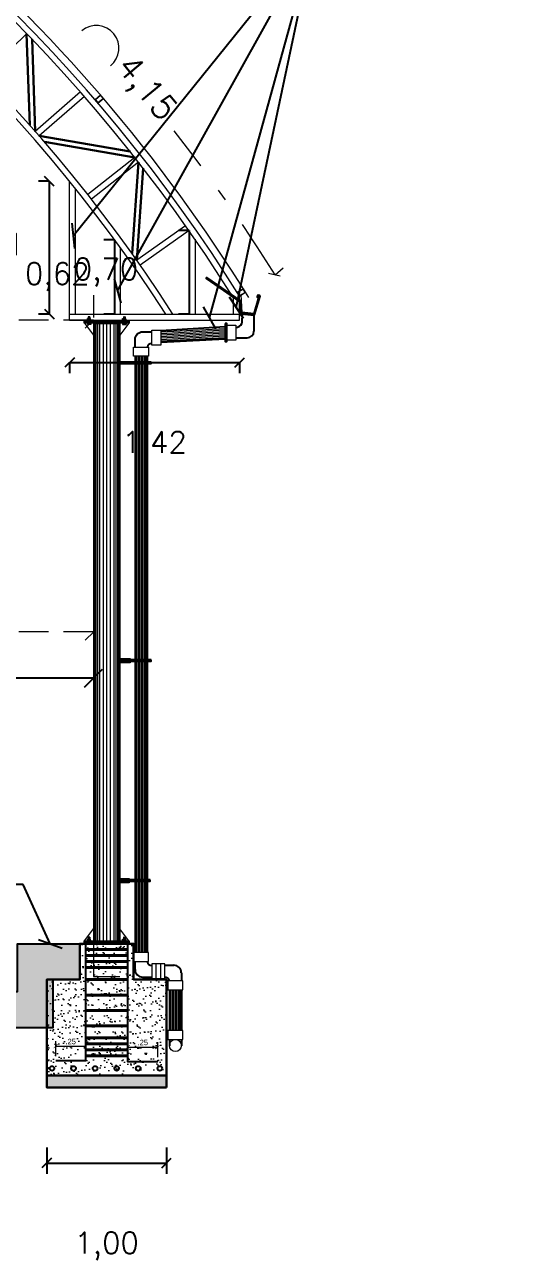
# Model space of a CAD drawing. Header units: metres. Extents: x 772934 to 773467, y 8442002 to 8442594.
# Drawn here: x 773151.75 to 773155.79, y 8442245.08 to 8442255.39 of the extents above; entities that cross this region are included whole.
import ezdxf

# ---------------------------------------------------------------- set-up
doc = ezdxf.new("R2010")
doc.units = ezdxf.units.M
doc.header["$PDMODE"] = 66
for name, pattern in [('ACAD_ISO02W100', [15, 12, -3]), ('DASHDOT', [1, 0.5, -0.25, 0, -0.25]), ('DASHED2', [0.375, 0.25, -0.125])]:
    doc.linetypes.add(name, pattern=pattern)
for name, color, linetype, lineweight in [('0.15', 56, 'Continuous', 15), ('ACHURADOS-01', 8, 'Continuous', 5), ('canaleta rejilla pluvial', 1, 'Continuous', 5), ('COTA-01', 255, 'Continuous', 5), ('COTAS-01', 1, 'Continuous', 9), ('ELEMENTOS', 2, 'Continuous', 5), ('MURO...', 112, 'Continuous', 30), ('N.P.T', 61, 'DASHDOT', 9), ('PLUMA0.00', 253, 'Continuous', 0), ('PLUMA09', 112, 'Continuous', 9), ('PLUMA15', 46, 'Continuous', 15), ('PLUMA40', 100, 'Continuous', 40), ('TUB LAC 40x60', 5, 'Continuous', 13), ('TUB LAC 50x70', 88, 'Continuous', 13)]:
    doc.layers.add(name, color=color, linetype=linetype, lineweight=lineweight)
for name, color, linetype in [('C-ROAD-PROF-PROJ', 92, 'Continuous'), ('FIERRO', 4, 'Continuous'), ('MUROS', 180, 'Continuous')]:
    doc.layers.add(name, color=color, linetype=linetype)
doc.layers.add('DE JUEGO', color=7, linetype='DASHED2', lineweight=15, plot=False)
doc.styles.get("Standard").update_dxf_attribs({"font": 'simplex.shx'})
doc.styles.add('Swiss Regular', font='swissel.ttf')
doc.dimstyles.new('1-1-25', dxfattribs={"dimtxt": 0.045, "dimasz": 0.035, "dimexe": 0.04, "dimexo": 0.04, "dimgap": 0.015, "dimtad": 2, "dimzin": 4, "dimdsep": 46, "dimtxsty": 'Swiss Regular', "dimblk": 'ARCHTICK', "dimcen": 0.04, "dimclrd": 256, "dimclre": 256, "dimclrt": 7, "dimadec": 0, "dimazin": 1, "dimtfac": 1, "dimtmove": 2, "dimatfit": 3, "dimfxl": 0.04, "dimlwd": -1, "dimlwe": -1, "dimarcsym": 0})
doc.dimstyles.new('ESC. 1.1000 sin linea', dxfattribs={"dimscale": 0.689, "dimtxt": 0.22, "dimasz": 0.2, "dimexe": 0.03, "dimexo": 0.3, "dimgap": 0.2055, "dimtad": 1, "dimtih": 1, "dimtoh": 1, "dimzin": 1, "dimdsep": 46, "dimtxsty": 'Standard', "dimblk": 'OBLIQUE', "dimcen": 1, "dimclrd": 3, "dimclre": 2, "dimclrt": 256, "dimazin": 0, "dimtfac": 1, "dimtmove": 2, "dimatfit": 2, "dimldrblk": 'OBLIQUE', "dimfxl": 0.15, "dimtfillclr": 1, "dimlwd": -1, "dimlwe": -1, "dimarcsym": 0})
doc.dimstyles.new('ISO-25', dxfattribs={"dimscale": 0, "dimtxt": 0.18, "dimasz": 0.08, "dimexe": 0.09, "dimexo": 0.5, "dimgap": 0.35, "dimtad": 0, "dimtih": 1, "dimtoh": 1, "dimzin": 3, "dimtxsty": 'Standard', "dimblk": 'OBLIQUE', "dimcen": -3, "dimclrd": 256, "dimclre": 256, "dimadec": 0, "dimazin": 0, "dimtfac": 1, "dimtmove": 2, "dimatfit": 2, "dimldrblk": 'OBLIQUE', "dimfxl": 1, "dimfxlon": 1, "dimtolj": 2, "dimarcsym": 0})
pattern_1 = [(37.5, (770052.27019, 8443074.6276), (-0.0030022397, 0.0918316933), [0, -0.072442626, 0, -0.081021358, 0, -0.0774468864]), (7.5, (770052.27019, 8443074.6276), (0.0843468895, 0.134502416), [0, -0.0390808904, 0, -0.0652936827, 0, -0.0250213018]), (327.5, (770052.21157, 8443074.6276), (0.1484188252, 0.0002697084), [0, -0.0238298112, 0, -0.0857873203, 0, -0.1120001126]), (317.5, (770052.21157, 8443074.6276), (0.143270859, 0.041829686), [0, -0.0119149056, 0, -0.0562383544, 0, -0.0643404902])]

# ---------------------------------------------------------------- blocks, each defined once
blk = doc.blocks.new('_Oblique')
at = {"color": 0, "linetype": 'ByBlock', "lineweight": -2}
blk.add_line((-0.5, -0.5), (0.5, 0.5), dxfattribs=at)
blk = doc.blocks.new('_ARCHTICK')
at = {"color": 0, "linetype": 'ByBlock', "const_width": 0.15}
blk.add_lwpolyline([(-0.5, -0.5), (0.5, 0.5)], dxfattribs=at)
blk = doc.blocks.new('*D126')
at = {"layer": 'COTA-01', "transparency": 16777216}
for p, q in [((773152.008, 8442246.785), (773152.008, 8442246.909)), ((773152.008, 8442246.869), (773152.258, 8442246.869)), ((773152.258, 8442246.785), (773152.258, 8442246.909))]:
    blk.add_line(p, q, dxfattribs=at)
at = {"layer": 'Defpoints', "color": 0, "transparency": 16777216}
for p in [(773152.258, 8442246.869), (773152.008, 8442246.745), (773152.258, 8442246.745)]:
    blk.add_point(p, dxfattribs=at)
at = {"layer": 'COTA-01', "transparency": 16777216, "xscale": 0.035, "yscale": 0.035, "zscale": 0.035, "rotation": 180}
blk.add_blockref('_ARCHTICK', (773152.008, 8442246.869), dxfattribs=at)
at = {"layer": 'COTA-01', "transparency": 16777216, "xscale": 0.035, "yscale": 0.035, "zscale": 0.035}
blk.add_blockref('_ARCHTICK', (773152.258, 8442246.869), dxfattribs=at)
at = {"layer": 'COTA-01', "color": 7, "transparency": 16777216, "insert": (773152.133, 8442246.907), "char_height": 0.045, "attachment_point": 5, "style": 'Swiss Regular'}
blk.add_mtext('.25', dxfattribs=at)
blk = doc.blocks.new('*D125')
at = {"layer": 'COTA-01', "transparency": 16777216}
for p, q in [((773152.61, 8442246.777), (773152.61, 8442246.901)), ((773152.61, 8442246.861), (773152.86, 8442246.861)), ((773152.86, 8442246.777), (773152.86, 8442246.901))]:
    blk.add_line(p, q, dxfattribs=at)
at = {"layer": 'Defpoints', "color": 0, "transparency": 16777216}
for p in [(773152.86, 8442246.861), (773152.61, 8442246.737), (773152.86, 8442246.737)]:
    blk.add_point(p, dxfattribs=at)
at = {"layer": 'COTA-01', "transparency": 16777216, "xscale": 0.035, "yscale": 0.035, "zscale": 0.035, "rotation": 180}
blk.add_blockref('_ARCHTICK', (773152.61, 8442246.861), dxfattribs=at)
at = {"layer": 'COTA-01', "transparency": 16777216, "xscale": 0.035, "yscale": 0.035, "zscale": 0.035}
blk.add_blockref('_ARCHTICK', (773152.86, 8442246.861), dxfattribs=at)
at = {"layer": 'COTA-01', "color": 7, "transparency": 16777216, "insert": (773152.735, 8442246.899), "char_height": 0.045, "attachment_point": 5, "style": 'Swiss Regular'}
blk.add_mtext('.25', dxfattribs=at)
blk = doc.blocks.new('*D140')
at = {"layer": 'DE JUEGO', "color": 2, "transparency": 16777216}
for p, q in [((773149.678, 8442253.136), (773149.678, 8442252.95)), ((773152.324, 8442253.136), (773152.324, 8442252.95))]:
    blk.add_line(p, q, dxfattribs=at)
at = {"layer": 'DE JUEGO', "color": 3, "transparency": 16777216}
blk.add_line((773152.324, 8442252.929), (773149.678, 8442252.929), dxfattribs=at)
at = {"layer": 'Defpoints', "color": 0, "transparency": 16777216}
for p in [(773149.678, 8442252.929), (773149.678, 8442252.929), (773152.324, 8442252.929)]:
    blk.add_point(p, dxfattribs=at)
at = {"layer": 'DE JUEGO', "color": 3, "transparency": 16777216, "xscale": 0.1378000000000003, "yscale": 0.1378000000000003, "zscale": 0.1378000000000003, "rotation": 180}
blk.add_blockref('_Oblique', (773149.678, 8442252.929), dxfattribs=at)
at = {"layer": 'DE JUEGO', "color": 3, "transparency": 16777216, "xscale": 0.1378000000000003, "yscale": 0.1378000000000003, "zscale": 0.1378000000000003}
blk.add_blockref('_Oblique', (773152.324, 8442252.929), dxfattribs=at)
at = {"layer": 'DE JUEGO', "transparency": 16777216, "insert": (773151.001, 8442253.147), "char_height": 0.1516, "attachment_point": 5}
blk.add_mtext('2.65', dxfattribs=at)
blk = doc.blocks.new('*D148')
at = {"layer": 'DE JUEGO', "color": 2, "transparency": 16777216}
for p, q in [((773132.033, 8442250.533), (773132.033, 8442250.347)), ((773152.324, 8442250.533), (773152.324, 8442250.347))]:
    blk.add_line(p, q, dxfattribs=at)
at = {"layer": 'DE JUEGO', "color": 3, "transparency": 16777216}
blk.add_line((773152.324, 8442250.326), (773132.033, 8442250.326), dxfattribs=at)
at = {"layer": 'Defpoints', "color": 0, "transparency": 16777216}
for p in [(773132.033, 8442250.326), (773132.033, 8442250.326), (773152.324, 8442250.326)]:
    blk.add_point(p, dxfattribs=at)
at = {"layer": 'DE JUEGO', "color": 3, "transparency": 16777216, "xscale": 0.1378000000000003, "yscale": 0.1378000000000003, "zscale": 0.1378000000000003, "rotation": 180}
blk.add_blockref('_Oblique', (773132.033, 8442250.326), dxfattribs=at)
at = {"layer": 'DE JUEGO', "color": 3, "transparency": 16777216, "xscale": 0.1378000000000003, "yscale": 0.1378000000000003, "zscale": 0.1378000000000003}
blk.add_blockref('_Oblique', (773152.324, 8442250.326), dxfattribs=at)
at = {"layer": 'DE JUEGO', "transparency": 16777216, "insert": (773142.178, 8442250.544), "char_height": 0.1516, "attachment_point": 5}
blk.add_mtext('20.29', dxfattribs=at)
blk = doc.blocks.new('*D174')
at = {"layer": 'C-ROAD-PROF-PROJ', "color": 173, "lineweight": -2, "ltscale": 0.05, "true_color": 0x4b5ece, "transparency": 16777216}
for p, q in [((773151.933, 8442246.024), (773151.933, 8442245.803)), ((773152.933, 8442246.024), (773152.933, 8442245.803))]:
    blk.add_line(p, q, dxfattribs=at)
at = {"layer": 'C-ROAD-PROF-PROJ', "color": 175, "lineweight": -2, "ltscale": 0.05, "true_color": 0x4d4db3, "transparency": 16777216}
blk.add_line((773151.933, 8442245.893), (773152.933, 8442245.893), dxfattribs=at)
at = {"layer": 'Defpoints', "color": 0, "ltscale": 0.05, "transparency": 16777216}
for p in [(773151.933, 8442246.524), (773152.933, 8442246.524), (773152.933, 8442245.893)]:
    blk.add_point(p, dxfattribs=at)
at = {"layer": 'C-ROAD-PROF-PROJ', "color": 175, "lineweight": -2, "ltscale": 0.05, "true_color": 0x4d4db3, "transparency": 16777216, "xscale": 0.08, "yscale": 0.08, "zscale": 0.08, "rotation": 180}
blk.add_blockref('_Oblique', (773151.933, 8442245.893), dxfattribs=at)
at = {"layer": 'C-ROAD-PROF-PROJ', "color": 175, "lineweight": -2, "ltscale": 0.05, "true_color": 0x4d4db3, "transparency": 16777216, "xscale": 0.08, "yscale": 0.08, "zscale": 0.08}
blk.add_blockref('_Oblique', (773152.933, 8442245.893), dxfattribs=at)
at = {"layer": 'C-ROAD-PROF-PROJ', "color": 0, "ltscale": 0.05, "transparency": 16777216, "insert": (773152.433, 8442245.2), "char_height": 0.18, "attachment_point": 5}
blk.add_mtext('\\A2;1,00', dxfattribs=at)
blk = doc.blocks.new('*D203')
at = {"layer": 'C-ROAD-PROF-PROJ', "color": 173, "lineweight": -2, "ltscale": 0.05, "true_color": 0x4b5ece, "transparency": 16777216}
for p, q in [((773151.954, 8442254.087), (773151.864, 8442254.087)), ((773151.954, 8442252.979), (773151.864, 8442252.979))]:
    blk.add_line(p, q, dxfattribs=at)
at = {"layer": 'C-ROAD-PROF-PROJ', "color": 175, "lineweight": -2, "ltscale": 0.05, "true_color": 0x4d4db3, "transparency": 16777216}
blk.add_line((773151.954, 8442254.087), (773151.954, 8442252.979), dxfattribs=at)
at = {"layer": 'Defpoints', "color": 0, "ltscale": 0.05, "transparency": 16777216}
for p in [(773152.124, 8442254.087), (773151.954, 8442252.979), (773152.124, 8442252.979)]:
    blk.add_point(p, dxfattribs=at)
at = {"layer": 'C-ROAD-PROF-PROJ', "color": 175, "lineweight": -2, "ltscale": 0.05, "true_color": 0x4d4db3, "transparency": 16777216, "xscale": 0.08, "yscale": 0.08, "zscale": 0.08}
for p, rotation in [((773151.954, 8442254.087), 90), ((773151.954, 8442252.979), 270)]:
    blk.add_blockref('_Oblique', p, dxfattribs=dict(at, rotation=rotation))
at = {"layer": 'C-ROAD-PROF-PROJ', "color": 0, "ltscale": 0.05, "transparency": 16777216, "insert": (773151.475, 8442253.533), "char_height": 0.18, "attachment_point": 5}
blk.add_mtext('\\A2;1,11', dxfattribs=at)
blk = doc.blocks.new('*D204')
at = {"layer": 'C-ROAD-PROF-PROJ', "color": 173, "lineweight": -2, "ltscale": 0.05, "true_color": 0x4b5ece, "transparency": 16777216}
for p, q in [((773152.124, 8442252.575), (773152.124, 8442252.485)), ((773153.543, 8442252.575), (773153.543, 8442252.485))]:
    blk.add_line(p, q, dxfattribs=at)
at = {"layer": 'C-ROAD-PROF-PROJ', "color": 175, "lineweight": -2, "ltscale": 0.05, "true_color": 0x4d4db3, "transparency": 16777216}
blk.add_line((773152.124, 8442252.575), (773153.543, 8442252.575), dxfattribs=at)
at = {"layer": 'Defpoints', "color": 0, "ltscale": 0.05, "transparency": 16777216}
for p in [(773152.124, 8442252.929), (773153.543, 8442252.929), (773153.543, 8442252.575)]:
    blk.add_point(p, dxfattribs=at)
at = {"layer": 'C-ROAD-PROF-PROJ', "color": 175, "lineweight": -2, "ltscale": 0.05, "true_color": 0x4d4db3, "transparency": 16777216, "xscale": 0.08, "yscale": 0.08, "zscale": 0.08, "rotation": 180}
blk.add_blockref('_Oblique', (773152.124, 8442252.575), dxfattribs=at)
at = {"layer": 'C-ROAD-PROF-PROJ', "color": 175, "lineweight": -2, "ltscale": 0.05, "true_color": 0x4d4db3, "transparency": 16777216, "xscale": 0.08, "yscale": 0.08, "zscale": 0.08}
blk.add_blockref('_Oblique', (773153.543, 8442252.575), dxfattribs=at)
at = {"layer": 'C-ROAD-PROF-PROJ', "color": 0, "ltscale": 0.05, "transparency": 16777216, "insert": (773152.833, 8442251.882), "char_height": 0.18, "attachment_point": 5}
blk.add_mtext('\\A2;1,42', dxfattribs=at)
blk = doc.blocks.new('*D205')
at = {"layer": 'C-ROAD-PROF-PROJ', "color": 173, "lineweight": -2, "ltscale": 0.05, "true_color": 0x4b5ece, "transparency": 16777216}
for p, q in [((773152.5, 8442253.598), (773152.41, 8442253.598)), ((773152.5, 8442252.979), (773152.41, 8442252.979))]:
    blk.add_line(p, q, dxfattribs=at)
at = {"layer": 'C-ROAD-PROF-PROJ', "color": 175, "lineweight": -2, "ltscale": 0.05, "true_color": 0x4d4db3, "transparency": 16777216}
blk.add_line((773152.5, 8442253.598), (773152.5, 8442252.979), dxfattribs=at)
at = {"layer": 'Defpoints', "color": 0, "ltscale": 0.05, "transparency": 16777216}
for p in [(773152.5, 8442253.598), (773152.5, 8442252.979), (773152.5, 8442252.979)]:
    blk.add_point(p, dxfattribs=at)
at = {"layer": 'C-ROAD-PROF-PROJ', "color": 0, "ltscale": 0.05, "transparency": 16777216, "insert": (773152.021, 8442253.289), "char_height": 0.18, "attachment_point": 5}
blk.add_mtext('\\A2;0,62', dxfattribs=at)
blk = doc.blocks.new('*D206')
at = {"layer": 'C-ROAD-PROF-PROJ', "color": 173, "lineweight": -2, "ltscale": 0.05, "true_color": 0x4b5ece, "transparency": 16777216}
for p, q in [((773153.122, 8442253.675), (773153.032, 8442253.675)), ((773153.122, 8442252.979), (773153.032, 8442252.979))]:
    blk.add_line(p, q, dxfattribs=at)
at = {"layer": 'C-ROAD-PROF-PROJ', "color": 175, "lineweight": -2, "ltscale": 0.05, "true_color": 0x4d4db3, "transparency": 16777216}
blk.add_line((773153.122, 8442253.675), (773153.122, 8442252.979), dxfattribs=at)
at = {"layer": 'Defpoints', "color": 0, "ltscale": 0.05, "transparency": 16777216}
for p in [(773153.122, 8442253.675), (773153.122, 8442252.979), (773153.122, 8442252.979)]:
    blk.add_point(p, dxfattribs=at)
at = {"layer": 'C-ROAD-PROF-PROJ', "color": 0, "ltscale": 0.05, "transparency": 16777216, "insert": (773152.428, 8442253.327), "char_height": 0.18, "attachment_point": 5}
blk.add_mtext('\\A2;0,70', dxfattribs=at)

msp = doc.modelspace()

# ---------------------------------------------------------------- hatches: boundary and pattern name
at = {"layer": '0.15'}
h = msp.add_hatch(dxfattribs=at)
h.set_pattern_fill('GRAVEL', scale=0.005)
h.set_pattern_definition([(228.0127875, (200.93346, 72.452232), (-1.01600000007979, -1.142999999929089), [0.017086072, -1.6915241819783]), (184.969741, (200.9220303, 72.439532), (1.523999999397025, 0.1270000072348962), [0.029320236, -2.9027024446762]), (132.5104471, (200.89282, 72.436992), (1.270000000536375, -1.396999999512298), [0.020674076, -2.046736139705]), (267.273689, (200.84329, 72.405242), (0.1270000002659863, 2.539999999986656), [0.026700226, -2.6433218712869]), (292.83365418, (200.84202, 72.378572), (-0.6350000000531705, 1.523999999977773), [0.026181685, -2.5919903872672]), (357.273689, (200.85218, 72.354442), (-2.539999999986656, 0.1270000002659864), [0.026700226, -2.6433218712869]), (37.69424047, (200.8788503, 72.353172), (-1.650999999926795, -1.270000000095021), [0.035309683, -3.4956557657124]), (72.25532837, (200.9067903, 72.374762), (0.8890000002389645, 2.793999999923943), [0.033335976, -3.3002628300952]), (121.42956562, (200.91695, 72.406512), (-1.016000000144156, 1.650999999911301), [0.02679065, -2.6522772849356]), (175.2363583, (200.90298, 72.429372), (1.396999999979976, -0.127000000219463), [0.030585664, -1.4986968475]), (222.3974378, (200.8725003, 72.4319118), (-1.523999999951233, -1.3970000000532), [0.039553896, -3.9158386256088]), (138.81407483, (200.96902, 72.403972), (-0.888999999946675, 0.762000000061959), [0.013500227, -1.3365282912172]), (171.4692344, (200.95886, 72.412862), (1.651000000044483, -0.253999999711867), [0.025684099, -2.542731949852]), (225, (200.93346, 72.41667), (-2e-17, -0.127), [0.017960467, -0.1616446554214]), (203.19859051, (200.92457, 72.431912), (0.635000000017305, 0.253999999955467), [0.009672066, -0.9575311184447]), (291.80140949, (200.91568, 72.428102), (-0.127000000026575, 0.380999999991144), [0.013678281, -0.6702376495]), (30.96375653, (200.92076, 72.415402), (0.38100000000932, 0.253999999986056), [0.022215983, -0.7183149076455]), (161.56505118, (200.93981, 72.42683), (0.25400000000663, -0.12699999998669), [0.016064357, -0.3855449058414]), (16.389540334, (200.84202, 72.428102), (1.270000000000007, 0.381000000000012), [0.0225044, -2.227941333627]), (70.34617594, (200.86361, 72.434452), (-0.508000000046466, -1.396999999983521), [0.018879947, -1.86911078391]), (293.19859051, (200.93981, 72.452232), (-0.253999999955663, 0.635000000017764), [0.019344005, -0.9478591794447]), (343.61045967, (200.94743, 72.434452), (-1.270000000026615, 0.380999999911143), [0.0225044, -2.227941333627]), (339.44395478, (200.84202, 72.349362), (-0.634999999999993, 0.25400000000001), [0.02170176, -1.0633867156553]), (294.7751406, (200.86234, 72.341742), (-0.635000000755847, 1.396999999656363), [0.018183606, -1.800179669036]), (66.80140949, (200.94108, 72.325232), (0.253999999960115, 0.635000000015965), [0.019344005, -0.9478591794447]), (17.35402464, (200.9487, 72.343012), (-1.650999999967151, -0.508000000106623), [0.021289137, -2.10761879901]), (69.44395478, (200.87885, 72.325232), (-0.254000000004423, -0.634999999998232), [0.01085088, -1.0742375956553]), (101.309932474, (200.93346, 72.325232), (-0.12700000000002, 0.50800000000002), [0.00647573, -0.6410997482263]), (165.963756532, (200.93219, 72.331582), (0.38099999999998, -0.12699999999999), [0.026181685, -0.4974527294534]), (186.00900596, (200.90679, 72.337932), (1.269999999993269, 0.1270000000664677), [0.02426335, -2.4020682431668]), (303.69006753, (200.92076, 72.403972), (-0.12700000001765, 0.25399999999119), [0.018316194, -0.439588817984]), (353.15722659, (200.9309203, 72.388732), (2.159000000013284, -0.2539999998869697), [0.031977838, -3.1658004532516]), (60.9453959, (200.96267, 72.384922), (-0.508000000013984, -0.888999999992013), [0.013075412, -1.2944696159055]), (90, (200.96902, 72.39635), (-0.127, 0.127), [0.00762, -0.11938]), (120.25643716, (200.90425, 72.341742), (0.507999999937858, -0.88900000003549), [0.017643348, -1.74669703866]), (48.0127875, (200.89536, 72.356982), (1.016000000083767, 1.14299999992551), [0.034172144, -1.6744381099782]), (0, (200.91822, 72.38238), (0.127, 0.127), [0.03302, -0.09398]), (325.3048465, (200.95124, 72.382382), (1.270000000481077, -0.888999999312729), [0.020080478, -1.987965836207]), (254.0546041, (200.96775, 72.370952), (-0.126999999991128, -0.508000000002237), [0.018491454, -0.9060825019386]), (207.64597536, (200.9626703, 72.353172), (-2.413000000088668, -1.269999999831538), [0.030107255, -2.9806232211469]), (175.42607874, (200.9360003, 72.339202), (-1.650999999999941, 0.126999999999974), [0.031851473, -3.153292322812])])
h.paths.add_polyline_path([(773152.208, 8442247.724), (773151.688, 8442247.724), (773151.688, 8442247.324), (773151.168, 8442247.324), (773151.168, 8442246.924), (773150.648, 8442246.924), (773150.648, 8442246.574), (773150.648, 8442246.074), (773150.948, 8442246.074), (773150.948, 8442246.574), (773150.948, 8442246.624), (773151.468, 8442246.624), (773151.468, 8442247.024), (773151.988, 8442247.024), (773151.988, 8442247.424), (773152.208, 8442247.424)])
at = {"layer": 'PLUMA0.00', "linetype": 'Continuous'}
h = msp.add_hatch(dxfattribs=at)
h.set_pattern_fill('ANSI31', color=256, scale=0.2, style=0)
h.set_pattern_definition([(45, (773016.261506, 8442360.297153), (-0.0176776695, 0.0176776695), [])])
h.paths.add_polyline_path([(773152.283, 8442252.916), (773152.283, 8442252.929), (773152.583, 8442252.929), (773152.583, 8442252.916)])
h = msp.add_hatch(dxfattribs=at)
h.set_pattern_fill('ANSI31', color=256, scale=0.2, style=0)
h.set_pattern_definition([(45, (773016.261506, 8442360.284653), (-0.0176776695, 0.0176776695), [])])
h.paths.add_polyline_path([(773152.283, 8442252.904), (773152.283, 8442252.916), (773152.583, 8442252.916), (773152.583, 8442252.904)])
at = {"layer": 'PLUMA0.00', "ltscale": 0.5}
h = msp.add_hatch(dxfattribs=at)
h.set_pattern_fill('AR-SAND', color=256, scale=0.04766, style=0)
h.set_pattern_definition(pattern_1)
h.paths.add_polyline_path([(773152.562, 8442247.724), (773152.656, 8442247.724), (773152.656, 8442247.427), (773152.933, 8442247.424), (773152.933, 8442246.635), (773151.935, 8442246.624), (773151.935, 8442247.424), (773152.208, 8442247.425), (773152.208, 8442247.722), (773152.338, 8442247.724), (773152.338, 8442246.781), (773152.562, 8442246.781)])
edge = h.paths.add_edge_path(flags=16)
edge.add_arc((773152.793, 8442246.692), 0.019, 0, 360)
edge = h.paths.add_edge_path(flags=16)
edge.add_arc((773152.686, 8442246.692), 0.019, 0, 360)
edge = h.paths.add_edge_path(flags=16)
edge.add_arc((773152.568, 8442246.692), 0.019, 0, 360)
edge = h.paths.add_edge_path(flags=16)
edge.add_arc((773152.462, 8442246.692), 0.019, 0, 360)
edge = h.paths.add_edge_path(flags=16)
edge.add_arc((773152.342, 8442246.692), 0.019, 0, 360)
edge = h.paths.add_edge_path(flags=16)
edge.add_arc((773152.229, 8442246.692), 0.019, 0, 360)
edge = h.paths.add_edge_path(flags=16)
edge.add_arc((773152.11, 8442246.692), 0.019, 0, 360)
h.paths.add_polyline_path([(773152.66, 8442246.75), (773152.643, 8442246.75), (773152.643, 8442246.828), (773152.66, 8442246.828)], flags=16)
h.paths.add_polyline_path([(773152.274, 8442246.751), (773152.18, 8442246.751), (773152.18, 8442246.83), (773152.274, 8442246.83)], flags=16)
at = {"layer": 'PLUMA0.00', "linetype": 'Continuous'}
h = msp.add_hatch(dxfattribs=at)
h.set_pattern_fill('ANSI31', color=256, scale=0.2, style=0)
h.set_pattern_definition([(45, (773016.261506, 8442355.117153), (-0.0176776695, 0.0176776695), [])])
h.paths.add_polyline_path([(773152.283, 8442247.736), (773152.283, 8442247.749), (773152.583, 8442247.749), (773152.583, 8442247.736)])
h = msp.add_hatch(dxfattribs=at)
h.set_pattern_fill('ANSI31', color=256, scale=0.2, style=0)
h.set_pattern_definition([(45, (773016.261506, 8442355.104653), (-0.0176776695, 0.0176776695), [])])
h.paths.add_polyline_path([(773152.283, 8442247.724), (773152.283, 8442247.736), (773152.583, 8442247.736), (773152.583, 8442247.724)])
at = {"layer": 'PLUMA0.00', "ltscale": 0.5}
h = msp.add_hatch(dxfattribs=at)
h.set_pattern_fill('AR-SAND', color=256, scale=0.04766, style=0)
h.set_pattern_definition(pattern_1)
h.paths.add_polyline_path([(773152.338, 8442247.01), (773152.562, 8442247.01), (773152.562, 8442246.938), (773152.338, 8442246.938)])
h.paths.add_polyline_path([(773152.338, 8442246.938), (773152.562, 8442246.938), (773152.562, 8442246.879), (773152.338, 8442246.879)])
h.paths.add_polyline_path([(773152.338, 8442246.879), (773152.562, 8442246.879), (773152.562, 8442246.781), (773152.338, 8442246.781)])
h.paths.add_polyline_path([(773152.338, 8442247.101), (773152.562, 8442247.101), (773152.562, 8442247.01), (773152.338, 8442247.01)])
h.paths.add_polyline_path([(773152.338, 8442247.164), (773152.562, 8442247.164), (773152.562, 8442247.101), (773152.338, 8442247.101)])
h.paths.add_polyline_path([(773152.338, 8442247.286), (773152.562, 8442247.286), (773152.562, 8442247.164), (773152.338, 8442247.164)])
h.paths.add_polyline_path([(773152.338, 8442247.429), (773152.562, 8442247.429), (773152.562, 8442247.286), (773152.338, 8442247.286)])
h.paths.add_polyline_path([(773152.338, 8442247.528), (773152.562, 8442247.528), (773152.562, 8442247.429), (773152.338, 8442247.429)])
h.paths.add_polyline_path([(773152.338, 8442247.597), (773152.562, 8442247.597), (773152.562, 8442247.528), (773152.338, 8442247.528)])
h.paths.add_polyline_path([(773152.338, 8442247.645), (773152.562, 8442247.645), (773152.562, 8442247.597), (773152.338, 8442247.597)])
h.paths.add_polyline_path([(773152.338, 8442247.691), (773152.562, 8442247.691), (773152.562, 8442247.645), (773152.338, 8442247.645)])
h.paths.add_polyline_path([(773152.338, 8442247.724), (773152.562, 8442247.724), (773152.562, 8442247.691), (773152.338, 8442247.691)])
at = {"layer": 'PLUMA0.00'}
h = msp.add_hatch(dxfattribs=at)
h.set_pattern_fill('GRAVEL', color=256, scale=0.05, style=0)
h.set_pattern_definition([(228.0127875, (771851.404106, 8442592.806244), (-0.4, -0.45), [0.0067268, -0.6659544024]), (184.96974073, (771851.399606, 8442592.8012438), (0.6, 0.05), [0.0115434, -1.142796238]), (132.51044708, (771851.388106, 8442592.8002438), (0.5, -0.55), [0.0081394, -0.8058016298]), (267.273689, (771851.368606, 8442592.7877438), (0.05, 1), [0.0105119, -1.040677902]), (292.83365418, (771851.368106, 8442592.7772438), (-0.25, 0.6), [0.01030775, -1.0204686564]), (357.273689, (771851.372106, 8442592.7677438), (-1, 0.05), [0.0105119, -1.040677902]), (37.69424047, (771851.382606, 8442592.7672438), (-0.65, -0.5), [0.01390145, -1.3762424274]), (72.25532837, (771851.393606, 8442592.7757438), (0.35, 1.1), [0.0131244, -1.2993160748]), (121.42956562, (771851.397606, 8442592.7882438), (-0.4, 0.65), [0.0105475, -1.0442036555]), (175.2363583, (771851.392106, 8442592.797244), (0.55, -0.05), [0.0120416, -0.590038129]), (222.3974378, (771851.380106, 8442592.7982438), (-0.6, -0.55), [0.0155724, -1.5416687502]), (138.81407483, (771851.418106, 8442592.787244), (-0.35, 0.3), [0.00531505, -0.5261922406]), (171.4692344, (771851.414106, 8442592.7907438), (0.65, -0.1), [0.01011185, -1.0010755708]), (225, (771851.404106, 8442592.792244), (-6e-18, -0.05), [0.00707105, -0.0636396281]), (203.1985905, (771851.400606, 8442592.798244), (0.25, 0.1), [0.0038079, -0.3769807553]), (291.8014095, (771851.397106, 8442592.796744), (-0.05, 0.15), [0.00538515, -0.2638730904]), (30.9637565, (771851.399106, 8442592.791744), (0.15, 0.1), [0.00874645, -0.2828011447]), (161.5650512, (771851.406606, 8442592.796244), (0.1, -0.05), [0.00632455, -0.151789333]), (16.38954033, (771851.368106, 8442592.7967438), (0.5, 0.15), [0.00886, -0.8771422573]), (70.34617594, (771851.376606, 8442592.7992438), (-0.2, -0.55), [0.00743305, -0.7358703874]), (293.1985905, (771851.406606, 8442592.806244), (-0.1, 0.25), [0.00761575, -0.3731729053]), (343.61045967, (771851.409606, 8442592.7992438), (-0.5, 0.15), [0.00886, -0.8771422573]), (339.4439548, (771851.368106, 8442592.765744), (-0.25, 0.1), [0.008544, -0.4186561873]), (294.77514057, (771851.376106, 8442592.7627438), (-0.25, 0.55), [0.0071589, -0.7087321532]), (66.8014095, (771851.407106, 8442592.756244), (0.1, 0.25), [0.00761575, -0.3731729053]), (17.35402464, (771851.410106, 8442592.7632438), (-0.65, -0.2), [0.00838155, -0.8297711807]), (69.4439548, (771851.382606, 8442592.756244), (-0.1, -0.25), [0.004272, -0.4229281873]), (101.3099325, (771851.404106, 8442592.756244), (-0.05, 0.2), [0.0025495, -0.2524014757]), (165.9637565, (771851.403606, 8442592.758744), (0.15, -0.05), [0.01030775, -0.1958475313]), (186.00900596, (771851.393606, 8442592.7612438), (0.5, 0.05), [0.0095525, -0.9456961587]), (303.6900675, (771851.399106, 8442592.787244), (-0.05, 0.1), [0.0072111, -0.1730664638]), (353.15722659, (771851.403106, 8442592.7812438), (0.85, -0.1), [0.0125897, -1.2463781312]), (60.9453959, (771851.415606, 8442592.779744), (-0.2, -0.35), [0.0051478, -0.509633707]), (90, (771851.418106, 8442592.784244), (-0.05, 0.05), [0.003, -0.047]), (120.25643716, (771851.392606, 8442592.762744), (0.2, -0.35), [0.0069462, -0.6876759995]), (48.0127875, (771851.389106, 8442592.768744), (0.4, 0.45), [0.0134536, -0.6592276024]), (0, (771851.398106, 8442592.778744), (0.05, 0.05), [0.013, -0.037]), (325.30484647, (771851.411106, 8442592.7787438), (0.5, -0.35), [0.0079057, -0.782663715]), (254.0546041, (771851.417606, 8442592.774244), (-0.05, -0.2), [0.0072801, -0.3567253945]), (207.64597536, (771851.415606, 8442592.7672438), (-0.95, -0.5), [0.01185325, -1.1734737091]), (175.42607874, (771851.405106, 8442592.7617438), (-0.65, 0.05), [0.01253995, -1.2414536704])])
h.paths.add_polyline_path([(773151.935, 8442246.624), (773152.933, 8442246.624), (773152.933, 8442246.525), (773151.935, 8442246.525)])

# ---------------------------------------------------------------- linework, layer by layer
at = {"ltscale": 0.05}
msp.add_line((773152.208, 8442247.724), (773152.658, 8442247.724), dxfattribs=at)
at = {"flags": 128}
for points in [[(773150.648, 8442246.574), (773150.648, 8442246.924), (773151.168, 8442246.924), (773151.168, 8442247.324), (773151.688, 8442247.324), (773151.688, 8442247.724), (773152.208, 8442247.724)], [(773152.208, 8442247.424), (773152.208, 8442247.724)], [(773150.948, 8442246.574), (773150.948, 8442246.624), (773151.468, 8442246.624), (773151.468, 8442247.024), (773151.988, 8442247.024), (773151.988, 8442247.424), (773152.208, 8442247.424)]]:
    msp.add_lwpolyline(points, dxfattribs=at)
at = {"layer": '0.15', "color": 4}
msp.add_line((773153.559, 8442253.085), (773153.559, 8442253.085), dxfattribs=at)
at = {"layer": '0.15', "flags": 128}
msp.add_lwpolyline([(773152.324, 8442247.749), (773152.324, 8442247.449), (773152.543, 8442247.449)], dxfattribs=at)
at = {"layer": 'ACHURADOS-01'}
for p, q in [((773152.885, 8442252.831), (773153.424, 8442252.859)), ((773152.885, 8442252.818), (773153.424, 8442252.847)), ((773152.885, 8442252.806), (773153.424, 8442252.834)), ((773152.885, 8442252.793), (773153.419, 8442252.822)), ((773152.885, 8442252.781), (773153.42, 8442252.809)), ((773152.885, 8442252.768), (773153.421, 8442252.797)), ((773152.885, 8442252.756), (773153.421, 8442252.784)), ((773152.683, 8442252.627), (773152.683, 8442247.649)), ((773152.696, 8442252.627), (773152.696, 8442247.649)), ((773152.708, 8442252.627), (773152.708, 8442247.649)), ((773152.721, 8442252.627), (773152.721, 8442247.649)), ((773152.733, 8442252.627), (773152.733, 8442247.649)), ((773152.746, 8442252.627), (773152.746, 8442247.649)), ((773152.758, 8442252.627), (773152.758, 8442247.649)), ((773152.969, 8442247.339), (773152.969, 8442246.999)), ((773152.982, 8442247.339), (773152.982, 8442246.999)), ((773152.994, 8442247.339), (773152.994, 8442246.999)), ((773153.007, 8442247.339), (773153.007, 8442246.999)), ((773153.019, 8442247.339), (773153.019, 8442246.999)), ((773153.032, 8442247.339), (773153.032, 8442246.999)), ((773153.044, 8442247.339), (773153.044, 8442246.999))]:
    msp.add_line(p, q, dxfattribs=at)
at = {"layer": 'ACHURADOS-01', "color": 1}
for points in [[(773152.81, 8442252.719), (773152.81, 8442252.844), (773152.885, 8442252.844), (773152.885, 8442252.719)], [(773153.511, 8442252.887), (773153.511, 8442252.762), (773153.436, 8442252.762), (773153.436, 8442252.887)], [(773153.511, 8442252.887), (773153.511, 8442252.762), (773153.436, 8442252.762), (773153.436, 8442252.887)], [(773152.658, 8442252.702), (773152.783, 8442252.702), (773152.783, 8442252.627), (773152.658, 8442252.627)], [(773152.658, 8442247.574), (773152.783, 8442247.574), (773152.783, 8442247.649), (773152.658, 8442247.649)], [(773152.81, 8442247.557), (773152.81, 8442247.432), (773152.885, 8442247.432), (773152.885, 8442247.557)], [(773152.918, 8442247.432), (773152.918, 8442247.557), (773152.843, 8442247.557), (773152.843, 8442247.432)], [(773153.069, 8442247.414), (773152.944, 8442247.414), (773152.944, 8442247.339), (773153.069, 8442247.339)], [(773153.069, 8442246.999), (773152.944, 8442246.999), (773152.944, 8442246.924), (773153.069, 8442246.924)]]:
    msp.add_lwpolyline(points, close=True, dxfattribs=at)
msp.add_circle((773153.007, 8442246.874), 0.05, dxfattribs=at)
at = {"layer": 'canaleta rejilla pluvial'}
msp.add_lwpolyline([(773153.556, 8442253.143), (773153.554, 8442253.143), (773153.562, 8442252.991), (773153.661, 8442252.98), (773153.703, 8442253.126), (773153.701, 8442253.126), (773153.66, 8442252.982), (773153.564, 8442252.993)], close=True, dxfattribs=at)
msp.add_lwpolyline([(773153.556, 8442253.143), (773153.554, 8442253.143), (773153.562, 8442252.991), (773153.661, 8442252.98), (773153.703, 8442253.126), (773153.701, 8442253.126), (773153.66, 8442252.982), (773153.564, 8442252.993)], close=True, dxfattribs=at)
at = {"layer": 'COTA-01', "lineweight": 40}
for p, q in [((773152.258, 8442247.674), (773152.608, 8442247.674)), ((773152.258, 8442247.624), (773152.608, 8442247.624)), ((773152.258, 8442247.574), (773152.608, 8442247.574)), ((773152.258, 8442247.524), (773152.608, 8442247.524)), ((773152.258, 8442247.424), (773152.608, 8442247.424)), ((773152.258, 8442247.294), (773152.608, 8442247.294)), ((773152.258, 8442247.167), (773152.608, 8442247.167)), ((773152.258, 8442247.037), (773152.608, 8442247.037)), ((773152.258, 8442246.937), (773152.608, 8442246.937)), ((773152.258, 8442246.887), (773152.608, 8442246.887)), ((773152.258, 8442246.837), (773152.608, 8442246.837)), ((773152.258, 8442246.787), (773152.608, 8442246.787))]:
    msp.add_line(p, q, dxfattribs=at)
at = {"layer": 'ELEMENTOS'}
for points in [[(773152.63, 8442250.068), (773152.543, 8442250.068), (773152.543, 8442250.104), (773152.63, 8442250.104)], [(773152.62, 8442248.233), (773152.533, 8442248.233), (773152.533, 8442248.269), (773152.62, 8442248.269)]]:
    msp.add_lwpolyline(points, close=True, dxfattribs=at)
msp.add_arc((773142.175, 8442246.026), 13.464, 31.7856, 49.4584, dxfattribs=at)
at = {"layer": 'FIERRO'}
msp.add_lwpolyline([(773153.699, 8442253.119), (773153.701, 8442253.126), (773153.703, 8442253.126), (773153.661, 8442252.98), (773153.562, 8442252.991), (773153.557, 8442253.083, 0.232667), (773153.556, 8442253.086), (773153.27, 8442253.285), (773153.264, 8442253.277), (773153.546, 8442253.081, -0.232667), (773153.548, 8442253.078), (773153.553, 8442252.986, 0.366629), (773153.556, 8442252.982), (773153.665, 8442252.97, 0.366629), (773153.669, 8442252.973), (773153.714, 8442253.129, 0.463455), (773153.711, 8442253.134), (773153.698, 8442253.136, 0.366629), (773153.693, 8442253.133), (773153.69, 8442253.122, 0.414214), (773153.693, 8442253.117), (773153.694, 8442253.116, 0.414214)], format="xyb", close=True, dxfattribs=at)
at = {"layer": 'MURO...'}
for p, q in [((773151.793, 8442254.555), (773151.765, 8442255.319)), ((773151.81, 8442255.274), (773151.837, 8442254.504)), ((773151.87, 8442254.467), (773152.629, 8442254.336)), ((773152.668, 8442254.286), (773151.914, 8442254.416)), ((773152.699, 8442254.247), (773152.645, 8442253.484)), ((773152.684, 8442253.429), (773152.738, 8442254.197)), ((773152.249, 8442252.929), (773152.249, 8442252.904)), ((773152.618, 8442252.929), (773152.618, 8442252.904)), ((773152.324, 8442252.904), (773152.543, 8442252.904)), ((773152.249, 8442247.749), (773152.249, 8442247.724)), ((773152.324, 8442247.724), (773152.543, 8442247.724)), ((773152.618, 8442247.749), (773152.618, 8442247.724)), ((773152.658, 8442247.724), (773152.658, 8442247.424)), ((773152.933, 8442246.624), (773151.933, 8442246.624)), ((773152.933, 8442246.524), (773152.658, 8442246.524))]:
    msp.add_line(p, q, dxfattribs=at)
msp.add_lwpolyline([(773152.658, 8442246.524), (773151.933, 8442246.524), (773151.933, 8442247.424), (773152.208, 8442247.424), (773152.208, 8442247.724), (773152.208, 8442247.724), (773152.433, 8442247.724), (773152.658, 8442247.724), (773152.658, 8442247.424), (773152.933, 8442247.424), (773152.933, 8442246.524)], dxfattribs=at)
at = {"layer": 'MUROS'}
for p, q in [((773153.564, 8442252.993), (773153.563, 8442252.901)), ((773153.663, 8442252.984), (773153.663, 8442252.837)), ((773152.885, 8442252.842), (773153.424, 8442252.875)), ((773152.885, 8442252.743), (773153.422, 8442252.772)), ((773153.511, 8442252.78), (773153.607, 8442252.78)), ((773152.671, 8442252.627), (773152.671, 8442247.649)), ((773152.771, 8442252.627), (773152.771, 8442247.649)), ((773152.671, 8442247.508), (773152.671, 8442247.574)), ((773152.994, 8442247.543), (773152.918, 8442247.543)), ((773153.057, 8442247.481), (773153.057, 8442247.414)), ((773152.733, 8442247.445), (773152.81, 8442247.445)), ((773152.957, 8442247.339), (773152.957, 8442246.999)), ((773153.057, 8442247.339), (773153.057, 8442246.999)), ((773152.957, 8442246.924), (773152.957, 8442246.87)), ((773153.057, 8442246.924), (773153.057, 8442246.87))]:
    msp.add_line(p, q, dxfattribs=at)
msp.add_lwpolyline([(773152.671, 8442252.702), (773152.671, 8442252.768, -0.414214), (773152.733, 8442252.831), (773152.81, 8442252.831)], format="xyb", dxfattribs=at)
for points in [[(773153.424, 8442252.899), (773153.424, 8442252.749), (773153.436, 8442252.749), (773153.436, 8442252.899)], [(773153.424, 8442252.899), (773153.424, 8442252.749), (773153.436, 8442252.749), (773153.436, 8442252.899)], [(773152.805, 8442252.577), (773152.543, 8442252.577), (773152.543, 8442252.565), (773152.805, 8442252.565)], [(773152.805, 8442250.093), (773152.543, 8442250.093), (773152.543, 8442250.081), (773152.805, 8442250.081)], [(773152.796, 8442248.258), (773152.533, 8442248.258), (773152.533, 8442248.246), (773152.796, 8442248.246)]]:
    msp.add_lwpolyline(points, close=True, dxfattribs=at)
for centre, radius, start, end in [((773153.51, 8442252.927), 0.0595, 270.923, 333.2824), ((773153.607, 8442252.837), 0.0563, 270, 0), ((773152.81, 8442252.692), 0.0402, 89.99, 166.2809), ((773152.81, 8442247.583), 0.0402, 193.7191, 270.01), ((773152.733, 8442247.508), 0.0625, 180, 270), ((773152.994, 8442247.481), 0.0625, 0, 90), ((773152.918, 8442247.405), 0.0402, 13.7191, 90.01)]:
    msp.add_arc(centre, radius, start, end, dxfattribs=at)
at = {"layer": 'N.P.T', "color": 173, "true_color": 0x4b5ece}
msp.add_line((773153.84, 8442253.307), (773153.908, 8442253.365), dxfattribs=at)
at = {"layer": 'N.P.T', "linetype": 'Continuous'}
msp.add_arc((773152.346, 8442255.197), 0.19, 309.2975, 129.2975, dxfattribs=at)
at = {"layer": 'N.P.T', "color": 175, "true_color": 0x4d4db3}
msp.add_arc((773142.175, 8442246.026), 13.75, 31.9707, 38.094, dxfattribs=at)
at = {"layer": 'PLUMA0.00'}
for p, q in [((773152.269, 8442252.93), (773152.304, 8442252.93)), ((773152.269, 8442252.929), (773152.269, 8442252.93)), ((773152.269, 8442252.93), (773152.304, 8442252.93)), ((773152.269, 8442252.929), (773152.269, 8442252.93)), ((773152.269, 8442252.929), (773152.269, 8442252.93)), ((773152.299, 8442252.942), (773152.273, 8442252.942)), ((773152.273, 8442252.93), (773152.273, 8442252.942)), ((773152.299, 8442252.942), (773152.273, 8442252.942)), ((773152.273, 8442252.93), (773152.273, 8442252.942)), ((773152.278, 8442252.957), (773152.278, 8442252.942)), ((773152.294, 8442252.957), (773152.278, 8442252.957)), ((773152.278, 8442252.952), (773152.292, 8442252.957)), ((773152.278, 8442252.956), (773152.282, 8442252.957)), ((773152.278, 8442252.957), (773152.278, 8442252.942)), ((773152.294, 8442252.957), (773152.278, 8442252.957)), ((773152.278, 8442252.952), (773152.292, 8442252.957)), ((773152.278, 8442252.956), (773152.282, 8442252.957)), ((773152.278, 8442252.948), (773152.294, 8442252.954)), ((773152.278, 8442252.948), (773152.294, 8442252.954)), ((773152.278, 8442252.944), (773152.294, 8442252.95)), ((773152.278, 8442252.944), (773152.294, 8442252.95)), ((773152.281, 8442252.942), (773152.281, 8442252.93)), ((773152.281, 8442252.942), (773152.281, 8442252.93)), ((773152.286, 8442252.942), (773152.294, 8442252.945)), ((773152.286, 8442252.942), (773152.294, 8442252.945)), ((773152.292, 8442252.942), (773152.292, 8442252.93)), ((773152.292, 8442252.942), (773152.292, 8442252.93)), ((773152.294, 8442252.957), (773152.294, 8442252.942)), ((773152.294, 8442252.957), (773152.294, 8442252.942)), ((773152.299, 8442252.93), (773152.299, 8442252.942)), ((773152.299, 8442252.93), (773152.299, 8442252.942)), ((773152.304, 8442252.929), (773152.304, 8442252.93)), ((773152.598, 8442252.93), (773152.563, 8442252.93)), ((773152.563, 8442252.929), (773152.563, 8442252.93)), ((773152.598, 8442252.93), (773152.563, 8442252.93)), ((773152.567, 8442252.942), (773152.594, 8442252.942)), ((773152.567, 8442252.93), (773152.567, 8442252.942)), ((773152.567, 8442252.942), (773152.594, 8442252.942)), ((773152.567, 8442252.93), (773152.567, 8442252.942)), ((773152.573, 8442252.957), (773152.573, 8442252.942)), ((773152.573, 8442252.957), (773152.588, 8442252.957)), ((773152.573, 8442252.957), (773152.573, 8442252.942)), ((773152.573, 8442252.957), (773152.588, 8442252.957)), ((773152.588, 8442252.948), (773152.573, 8442252.954)), ((773152.588, 8442252.948), (773152.573, 8442252.954)), ((773152.588, 8442252.944), (773152.573, 8442252.95)), ((773152.588, 8442252.944), (773152.573, 8442252.95)), ((773152.581, 8442252.942), (773152.573, 8442252.945)), ((773152.581, 8442252.942), (773152.573, 8442252.945)), ((773152.588, 8442252.952), (773152.574, 8442252.957)), ((773152.588, 8442252.952), (773152.574, 8442252.957)), ((773152.575, 8442252.942), (773152.575, 8442252.93)), ((773152.575, 8442252.942), (773152.575, 8442252.93)), ((773152.588, 8442252.956), (773152.584, 8442252.957)), ((773152.588, 8442252.956), (773152.584, 8442252.957)), ((773152.586, 8442252.942), (773152.586, 8442252.93)), ((773152.586, 8442252.942), (773152.586, 8442252.93)), ((773152.588, 8442252.957), (773152.588, 8442252.942)), ((773152.588, 8442252.957), (773152.588, 8442252.942)), ((773152.594, 8442252.93), (773152.594, 8442252.942)), ((773152.594, 8442252.93), (773152.594, 8442252.942)), ((773152.597, 8442252.929), (773152.597, 8442252.93)), ((773152.598, 8442252.929), (773152.598, 8442252.93)), ((773152.598, 8442252.929), (773152.598, 8442252.93)), ((773152.272, 8442252.904), (773152.272, 8442252.891)), ((773152.301, 8442252.904), (773152.272, 8442252.904)), ((773152.301, 8442252.891), (773152.272, 8442252.891)), ((773152.28, 8442252.891), (773152.28, 8442252.904)), ((773152.292, 8442252.891), (773152.292, 8442252.904)), ((773152.301, 8442252.904), (773152.301, 8442252.891)), ((773152.566, 8442252.904), (773152.566, 8442252.891)), ((773152.566, 8442252.904), (773152.595, 8442252.904)), ((773152.566, 8442252.891), (773152.595, 8442252.891)), ((773152.574, 8442252.891), (773152.574, 8442252.904)), ((773152.587, 8442252.891), (773152.587, 8442252.904)), ((773152.595, 8442252.904), (773152.595, 8442252.891)), ((773152.278, 8442247.777), (773152.278, 8442247.762)), ((773152.294, 8442247.777), (773152.278, 8442247.777)), ((773152.278, 8442247.772), (773152.292, 8442247.777)), ((773152.278, 8442247.776), (773152.282, 8442247.777)), ((773152.278, 8442247.768), (773152.294, 8442247.774)), ((773152.278, 8442247.764), (773152.294, 8442247.77)), ((773152.286, 8442247.762), (773152.294, 8442247.765)), ((773152.294, 8442247.777), (773152.294, 8442247.762)), ((773152.573, 8442247.777), (773152.573, 8442247.762)), ((773152.573, 8442247.777), (773152.588, 8442247.777)), ((773152.588, 8442247.768), (773152.573, 8442247.774)), ((773152.588, 8442247.764), (773152.573, 8442247.77)), ((773152.581, 8442247.762), (773152.573, 8442247.765)), ((773152.588, 8442247.772), (773152.574, 8442247.777)), ((773152.588, 8442247.776), (773152.584, 8442247.777)), ((773152.588, 8442247.777), (773152.588, 8442247.762)), ((773152.269, 8442247.75), (773152.304, 8442247.75)), ((773152.269, 8442247.749), (773152.269, 8442247.75)), ((773152.299, 8442247.762), (773152.273, 8442247.762)), ((773152.273, 8442247.75), (773152.273, 8442247.762)), ((773152.281, 8442247.762), (773152.281, 8442247.75)), ((773152.292, 8442247.762), (773152.292, 8442247.75)), ((773152.299, 8442247.75), (773152.299, 8442247.762)), ((773152.304, 8442247.749), (773152.304, 8442247.75)), ((773152.598, 8442247.75), (773152.563, 8442247.75)), ((773152.563, 8442247.749), (773152.563, 8442247.75)), ((773152.567, 8442247.762), (773152.594, 8442247.762)), ((773152.567, 8442247.75), (773152.567, 8442247.762)), ((773152.575, 8442247.762), (773152.575, 8442247.75)), ((773152.586, 8442247.762), (773152.586, 8442247.75)), ((773152.594, 8442247.75), (773152.594, 8442247.762)), ((773152.598, 8442247.749), (773152.598, 8442247.75))]:
    msp.add_line(p, q, dxfattribs=at)
at = {"layer": 'PLUMA0.00', "linetype": 'ACAD_ISO02W100', "ltscale": 0.002}
for p, q in [((773152.278, 8442252.929), (773152.278, 8442252.904)), ((773152.278, 8442252.929), (773152.278, 8442252.904)), ((773152.294, 8442252.929), (773152.294, 8442252.904)), ((773152.294, 8442252.929), (773152.294, 8442252.904)), ((773152.573, 8442252.929), (773152.573, 8442252.904)), ((773152.573, 8442252.929), (773152.573, 8442252.904)), ((773152.588, 8442252.929), (773152.588, 8442252.904)), ((773152.588, 8442252.929), (773152.588, 8442252.904)), ((773152.278, 8442247.749), (773152.278, 8442247.724)), ((773152.294, 8442247.749), (773152.294, 8442247.724)), ((773152.573, 8442247.749), (773152.573, 8442247.724)), ((773152.588, 8442247.749), (773152.588, 8442247.724))]:
    msp.add_line(p, q, dxfattribs=at)
at = {"layer": 'PLUMA0.00', "linetype": 'Continuous'}
for p, q in [((773152.328, 8442252.904), (773152.328, 8442247.749)), ((773152.334, 8442252.904), (773152.334, 8442247.749)), ((773152.344, 8442252.904), (773152.344, 8442247.749)), ((773152.357, 8442252.904), (773152.357, 8442247.749)), ((773152.373, 8442252.904), (773152.373, 8442247.749)), ((773152.403, 8442252.904), (773152.403, 8442247.749)), ((773152.433, 8442252.904), (773152.433, 8442247.749)), ((773152.463, 8442252.904), (773152.463, 8442247.749)), ((773152.493, 8442252.904), (773152.493, 8442247.749)), ((773152.509, 8442252.904), (773152.509, 8442247.749)), ((773152.523, 8442252.904), (773152.523, 8442247.749)), ((773152.533, 8442252.904), (773152.533, 8442247.749)), ((773152.539, 8442252.904), (773152.539, 8442247.749))]:
    msp.add_line(p, q, dxfattribs=at)
at = {"layer": 'PLUMA09', "linetype": 'Continuous'}
for points in [[(773152.618, 8442252.916), (773152.249, 8442252.916), (773152.249, 8442252.929), (773152.618, 8442252.929)], [(773152.618, 8442252.904), (773152.249, 8442252.904), (773152.249, 8442252.916), (773152.618, 8442252.916)], [(773152.618, 8442247.736), (773152.249, 8442247.736), (773152.249, 8442247.749), (773152.618, 8442247.749)], [(773152.618, 8442247.724), (773152.249, 8442247.724), (773152.249, 8442247.736), (773152.618, 8442247.736)]]:
    msp.add_lwpolyline(points, close=True, dxfattribs=at)
at = {"layer": 'PLUMA15', "linetype": 'Continuous'}
for p, q in [((773152.249, 8442252.904), (773152.324, 8442252.804)), ((773152.324, 8442252.904), (773152.324, 8442247.749)), ((773152.543, 8442252.904), (773152.543, 8442247.749)), ((773152.618, 8442252.904), (773152.543, 8442252.804)), ((773152.249, 8442247.749), (773152.324, 8442247.849)), ((773152.618, 8442247.749), (773152.543, 8442247.849))]:
    msp.add_line(p, q, dxfattribs=at)
at = {"layer": 'PLUMA40', "color": 1, "lineweight": 25}
for points in [[(773152.258, 8442247.724), (773152.258, 8442246.745), (773152.008, 8442246.745)], [(773152.86, 8442246.737), (773152.61, 8442246.737), (773152.61, 8442247.724)]]:
    msp.add_lwpolyline(points, dxfattribs=at)
for centre in [(773151.977, 8442246.683), (773152.157, 8442246.683), (773152.337, 8442246.683), (773152.517, 8442246.683), (773152.697, 8442246.683), (773152.877, 8442246.683)]:
    msp.add_circle(centre, 0.0192, dxfattribs=at)
at = {"layer": 'TUB LAC 40x60'}
for points in [[(773152.338, 8442254.767), (773152.361, 8442254.74), (773152.406, 8442254.779), (773152.383, 8442254.806)], [(773152.341, 8442254.766), (773152.361, 8442254.744), (773152.403, 8442254.779), (773152.383, 8442254.802)], [(773153.524, 8442253.159), (773153.543, 8442253.129), (773153.594, 8442253.161), (773153.575, 8442253.19)], [(773153.528, 8442253.158), (773153.544, 8442253.132), (773153.59, 8442253.162), (773153.574, 8442253.187)]]:
    msp.add_lwpolyline(points, close=True, dxfattribs=at)
at = {"layer": 'TUB LAC 50x70'}
for p, q in [((773151.765, 8442255.319), (773151.407, 8442254.971)), ((773152.214, 8442254.833), (773151.837, 8442254.504)), ((773152.247, 8442254.796), (773151.87, 8442254.467)), ((773152.668, 8442254.286), (773152.275, 8442253.978)), ((773152.699, 8442254.247), (773152.306, 8442253.938)), ((773152.124, 8442252.929), (773152.124, 8442254.087)), ((773152.174, 8442252.979), (773152.174, 8442254.025)), ((773153.093, 8442253.716), (773152.684, 8442253.429)), ((773153.122, 8442253.675), (773152.713, 8442253.388)), ((773153.122, 8442253.675), (773153.122, 8442252.979)), ((773152.5, 8442252.979), (773152.5, 8442253.598)), ((773153.172, 8442253.603), (773153.172, 8442252.979)), ((773152.55, 8442252.979), (773152.55, 8442253.53)), ((773153.543, 8442252.929), (773153.543, 8442253.129)), ((773153.493, 8442252.979), (773153.493, 8442253.115)), ((773152.124, 8442252.979), (773153.543, 8442252.979)), ((773152.324, 8442252.929), (773152.124, 8442252.929)), ((773152.124, 8442252.929), (773153.543, 8442252.929)), ((773152.598, 8442252.93), (773152.598, 8442252.929))]:
    msp.add_line(p, q, dxfattribs=at)
for radius, start, end in [(13.4, 31.9944, 148.0042), (13.35, 32.0556, 147.943), (12.85, 32.7406, 147.2579), (12.8, 32.8847, 147.1139)]:
    msp.add_arc((773142.178, 8442246.029), radius, start, end, dxfattribs=at)

# ---------------------------------------------------------------- block references
at = {"layer": 'N.P.T', "color": 175, "true_color": 0x4d4db3, "xscale": 0.08, "yscale": 0.08, "zscale": 0.08, "rotation": 301.9707324288484}
msp.add_blockref('_Oblique', (773153.84, 8442253.307), dxfattribs=at)

# ---------------------------------------------------------------- texts
at = {"layer": 'N.P.T', "insert": (773152.752, 8442254.852), "char_height": 0.2, "attachment_point": 5, "rotation": 309.2975}
msp.add_mtext('\\A2;4,15', dxfattribs=at)

# ---------------------------------------------------------------- dimensions: what is measured, and where the dimension line sits
at = {"layer": 'C-ROAD-PROF-PROJ', "ltscale": 0.05}
for base, p1, p2, picture, middle in [((773151.954, 8442252.979), (773152.124, 8442254.087), (773152.124, 8442252.979), '*D203', (773151.475, 8442253.533)), ((773153.122, 8442252.979), (773153.122, 8442253.675), (773153.122, 8442252.979), '*D206', (773152.428, 8442253.327)), ((773152.5, 8442252.979), (773152.5, 8442253.598), (773152.5, 8442252.979), '*D205', (773152.021, 8442253.289))]:
    dim = msp.add_linear_dim(base=base, p1=p1, p2=p2, angle=90, dimstyle='ISO-25', override={"dimscale": 1}, dxfattribs=at)
    dim.commit()
    dim.dimension.update_dxf_attribs({"geometry": picture, "text_midpoint": middle})
for base, p1, p2, picture, middle in [((773153.543, 8442252.575), (773152.124, 8442252.929), (773153.543, 8442252.929), '*D204', (773152.833, 8442251.882)), ((773152.933, 8442245.893), (773151.933, 8442246.524), (773152.933, 8442246.524), '*D174', (773152.433, 8442245.2))]:
    dim = msp.add_linear_dim(base=base, p1=p1, p2=p2, dimstyle='ISO-25', override={"dimscale": 1}, dxfattribs=at)
    dim.commit()
    dim.dimension.update_dxf_attribs({"geometry": picture, "text_midpoint": middle})
at = {"layer": 'COTA-01'}
for base, p1, p2, picture, middle in [((773152.258, 8442246.869), (773152.008, 8442246.745), (773152.258, 8442246.745), '*D126', (773152.133, 8442246.907)), ((773152.86, 8442246.861), (773152.61, 8442246.737), (773152.86, 8442246.737), '*D125', (773152.735, 8442246.899))]:
    dim = msp.add_linear_dim(base=base, p1=p1, p2=p2, dimstyle='1-1-25', dxfattribs=at)
    dim.commit()
    dim.dimension.update_dxf_attribs({"geometry": picture, "text_midpoint": middle})
at = {"layer": 'DE JUEGO'}
for base, p1, p2, picture, middle in [((773149.678, 8442252.929), (773152.324, 8442252.929), (773149.678, 8442252.929), '*D140', (773151.001, 8442253.147)), ((773132.033, 8442250.326), (773152.324, 8442250.326), (773132.033, 8442250.326), '*D148', (773142.178, 8442250.544))]:
    dim = msp.add_linear_dim(base=base, p1=p1, p2=p2, dimstyle='ESC. 1.1000 sin linea', dxfattribs=at)
    dim.commit()
    dim.dimension.update_dxf_attribs({"geometry": picture, "text_midpoint": middle})

# ---------------------------------------------------------------- leaders
at = {"layer": 'COTAS-01', "color": 1}
for points in [[(773152.154, 8442253.631), (773154.171, 8442256.134)], [(773152.524, 8442253.172), (773154.171, 8442256.134)], [(773153.291, 8442252.947), (773154.171, 8442256.134)], [(773153.515, 8442253.033), (773154.171, 8442256.134), (773156.959, 8442256.134)], [(773152.324, 8442249.939), (773151.386, 8442249.939), (773149.064, 8442249.939)], [(773151.963, 8442247.723), (773151.736, 8442248.218), (773151.033, 8442248.218)]]:
    msp.add_leader(points, dimstyle='ISO-25', override={"dimscale": 1, "dimtxt": 0.2, "dimasz": 0.15, "dimexe": 0.12, "dimexo": 0.15, "dimgap": 0.0625, "dimcen": 0.2, "dimclrd": 1, "dimclre": 1}, dxfattribs=at)

doc.saveas('drawing.dxf')
